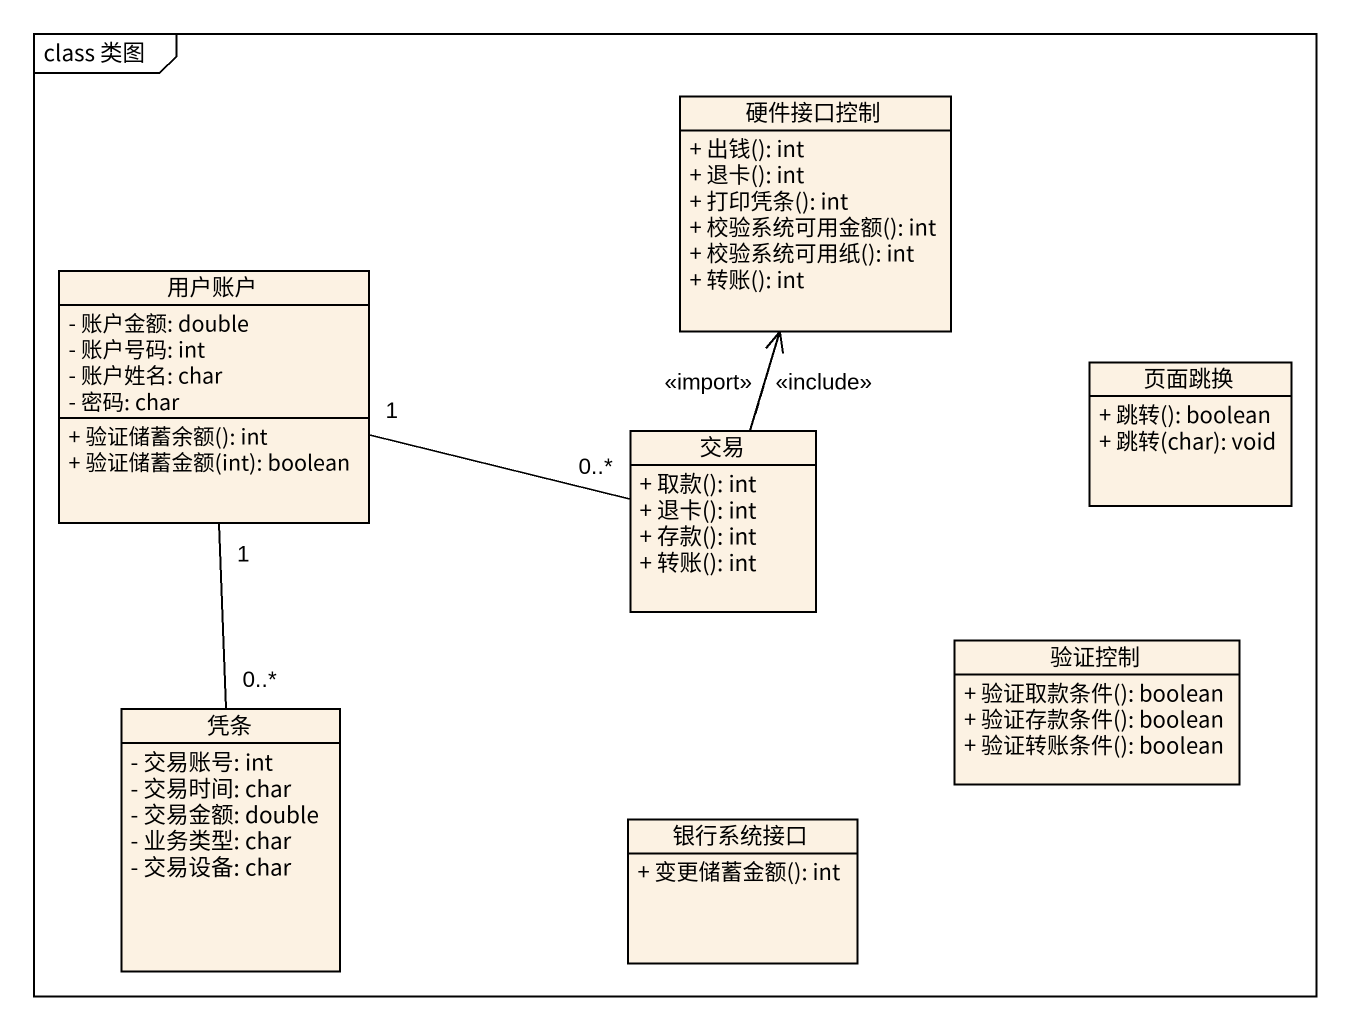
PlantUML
@startuml
mainframe class 类图
hide circle
hide empty members
skinparam classAttributeIconSize 0
class 硬件接口控制 {
  + 出钱(): int
  + 退卡(): int
  + 打印凭条(): int
  + 校验系统可用金额(): int
  + 校验系统可用纸(): int
  + 转账(): int
}
class 用户账户 {
  - 账户金额: double
  - 账户号码: int
  - 账户姓名: char
  - 密码: char
  + 验证储蓄余额(): int
  + 验证储蓄金额(int): boolean
}
class 页面跳换 {
  + 跳转(): boolean
  + 跳转(char): void
}
class 交易 {
  + 取款(): int
  + 退卡(): int
  + 存款(): int
  + 转账(): int
}
class 验证控制 {
  + 验证取款条件(): boolean
  + 验证存款条件(): boolean
  + 验证转账条件(): boolean
}
class 凭条 {
  - 交易账号: int
  - 交易时间: char
  - 交易金额: double
  - 业务类型: char
  - 交易设备: char
}
class 银行系统接口 {
  + 变更储蓄金额(): int
}
用户账户 "1" -right- "0..*" 交易
用户账户 "1" -- "0..*" 凭条
交易 -up-> 硬件接口控制 : <<include>>
交易 .up.> 硬件接口控制 : <<import>>
@enduml
